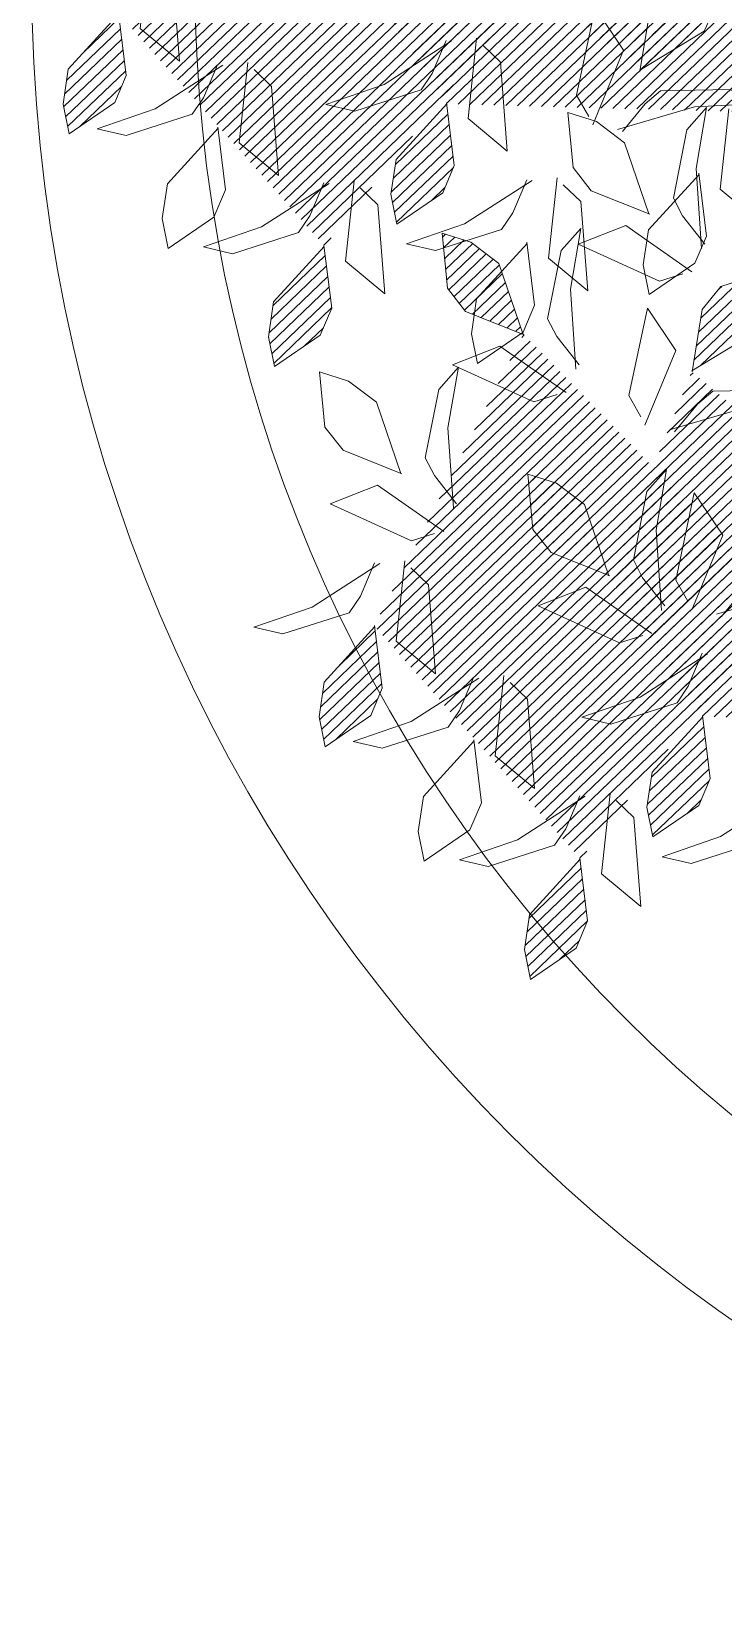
# Model space of a CAD drawing. Header units: millimetres. Extents: x 29001 to 40804, y -8833 to -5892.
# Drawn here: x 29831.04 to 29839.52, y -8603.44 to -8584.09 of the extents above; entities that cross this region are included whole.
import ezdxf

# ---------------------------------------------------------------- set-up
doc = ezdxf.new("R2010")
doc.units = ezdxf.units.MM
doc.layers.get('0').update_dxf_attribs({"lineweight": 0})
doc.layers.get('Defpoints').update_dxf_attribs({"lineweight": 0})
doc.layers.add('250', color=250, linetype='Continuous', lineweight=0)
doc.layers.add('saksı', color=180, linetype='Continuous', lineweight=0)
doc.styles.add('AUTOBAN', font='')
doc.styles.get('AUTOBAN').set_extended_font_data('Helvetica Normal Tr')
doc.dimstyles.new('AUTO_DIM_1-20', dxfattribs={"dimtxt": 4, "dimasz": 0.75, "dimexe": 2, "dimexo": 10, "dimgap": 0.2, "dimtad": 1, "dimdec": 0, "dimrnd": 0.5, "dimdsep": 46, "dimtxsty": 'AUTOBAN', "dimblk": 'ARCHTICK', "dimcen": 2, "dimclrd": 256, "dimclre": 256, "dimclrt": 256, "dimadec": 0, "dimazin": 0, "dimtfac": 1, "dimtdec": 0, "dimtix": 1, "dimtofl": 0, "dimtmove": 1, "dimatfit": 3, "dimfxl": 1, "dimtolj": 1, "dimtzin": 0, "dimlwd": -1, "dimlwe": -1, "dimarcsym": 0})
pattern_1 = [(45, (-1654802.367715, 54993.529817), (-0.0105615167031, 0.0105615167031), [])]
pattern_2 = [(45, (-1654802.840952, 54994.59927), (-0.0105615167031, 0.0105615167031), [])]

# ---------------------------------------------------------------- blocks, each defined once
blk = doc.blocks.new('U1')
at = {"lineweight": 0}
h = blk.add_hatch(dxfattribs=at)
h.set_pattern_fill('ANSI31', color=63, scale=0.11949, style=0)
h.set_pattern_definition(pattern_2)
edge = h.paths.add_edge_path()
edge.add_line((-2359704.2303, 78420.6985), (-2359704.2144, 78420.8088))
edge.add_line((-2359704.2144, 78420.8088), (-2359704.1824, 78420.8496))
edge.add_line((-2359704.1824, 78420.8496), (-2359704.0901, 78420.8815))
edge.add_line((-2359704.0901, 78420.8815), (-2359704.0936, 78420.8283))
edge.add_line((-2359704.0936, 78420.8283), (-2359704.1185, 78420.7715))
edge.add_line((-2359704.1185, 78420.7715), (-2359704.2304, 78420.7005))
edge.add_line((-2359704.5112, 78420.918), (-2359704.4952, 78421.0282))
edge.add_line((-2359704.4952, 78421.0282), (-2359704.4633, 78421.069))
edge.add_line((-2359704.4633, 78421.069), (-2359704.371, 78421.101))
edge.add_line((-2359704.371, 78421.101), (-2359704.3745, 78421.0477))
edge.add_line((-2359704.3745, 78421.0477), (-2359704.3994, 78420.991))
edge.add_line((-2359704.3994, 78420.991), (-2359704.5112, 78420.92))
edge.add_line((-2359704.8976, 78421.3), (-2359705.0019, 78421.3393))
edge.add_line((-2359705.0019, 78421.3393), (-2359705.0348, 78421.3793))
edge.add_line((-2359705.0348, 78421.3793), (-2359705.0461, 78421.4764))
edge.add_line((-2359705.0461, 78421.4764), (-2359704.9949, 78421.4614))
edge.add_line((-2359704.9949, 78421.4614), (-2359704.9448, 78421.4249))
edge.add_line((-2359704.9448, 78421.4249), (-2359704.8996, 78421.3004))
edge.add_line((-2359705.1509, 78420.7831), (-2359705.1351, 78420.6729))
edge.add_line((-2359705.1351, 78420.6729), (-2359705.1542, 78420.6247))
edge.add_line((-2359705.1542, 78420.6247), (-2359705.2338, 78420.568))
edge.add_line((-2359705.2338, 78420.568), (-2359705.2454, 78420.6201))
edge.add_line((-2359705.2454, 78420.6201), (-2359705.2376, 78420.6816))
edge.add_line((-2359705.2376, 78420.6816), (-2359705.1503, 78420.7812))
edge.add_line((-2359704.7805, 78420.381), (-2359704.7647, 78420.2707))
edge.add_line((-2359704.7647, 78420.2707), (-2359704.7839, 78420.2226))
edge.add_line((-2359704.7839, 78420.2226), (-2359704.8634, 78420.1659))
edge.add_line((-2359704.8634, 78420.1659), (-2359704.875, 78420.218))
edge.add_line((-2359704.875, 78420.218), (-2359704.8672, 78420.2795))
edge.add_line((-2359704.8672, 78420.2795), (-2359704.7799, 78420.3791))
edge.add_line((-2359704.0101, 78421.3817), (-2359703.9942, 78421.492))
edge.add_line((-2359703.9942, 78421.492), (-2359703.9622, 78421.5328))
edge.add_line((-2359703.9622, 78421.5328), (-2359703.8699, 78421.5647))
edge.add_line((-2359703.8699, 78421.5647), (-2359703.8734, 78421.5115))
edge.add_line((-2359703.8734, 78421.5115), (-2359703.8983, 78421.4547))
edge.add_line((-2359703.8983, 78421.4547), (-2359704.0101, 78421.3837))
at = {"lineweight": 0, "true_color": 0x6c822b}
h = blk.add_hatch(dxfattribs=at)
h.set_pattern_fill('ANSI31', color=67, scale=0.11949, style=0)
h.set_pattern_definition(pattern_2)
edge = h.paths.add_edge_path()
edge.add_line((-2359704.6007, 78421.2411), (-2359704.5847, 78421.3513))
edge.add_line((-2359704.5847, 78421.3513), (-2359704.5528, 78421.3921))
edge.add_line((-2359704.5528, 78421.3921), (-2359704.4605, 78421.4241))
edge.add_line((-2359704.4605, 78421.4241), (-2359704.464, 78421.3708))
edge.add_line((-2359704.464, 78421.3708), (-2359704.4889, 78421.314))
edge.add_line((-2359704.4889, 78421.314), (-2359704.6007, 78421.243))
edge.add_line((-2359704.738, 78420.8788), (-2359704.8422, 78420.9181))
edge.add_line((-2359704.8422, 78420.9181), (-2359704.8752, 78420.9581))
edge.add_line((-2359704.8752, 78420.9581), (-2359704.8865, 78421.0551))
edge.add_line((-2359704.8865, 78421.0551), (-2359704.8353, 78421.0402))
edge.add_line((-2359704.8353, 78421.0402), (-2359704.7852, 78421.0037))
edge.add_line((-2359704.7852, 78421.0037), (-2359704.7399, 78420.8792))
edge.add_line((-2359704.5698, 78420.6363), (-2359704.554, 78420.5261))
edge.add_line((-2359704.554, 78420.5261), (-2359704.5731, 78420.4779))
edge.add_line((-2359704.5731, 78420.4779), (-2359704.6527, 78420.4212))
edge.add_line((-2359704.6527, 78420.4212), (-2359704.6643, 78420.4733))
edge.add_line((-2359704.6643, 78420.4733), (-2359704.6565, 78420.5348))
edge.add_line((-2359704.6565, 78420.5348), (-2359704.5692, 78420.6344))
edge.add_line((-2359703.8354, 78420.6299), (-2359703.8196, 78420.5197))
edge.add_line((-2359703.8196, 78420.5197), (-2359703.8388, 78420.4715))
edge.add_line((-2359703.8388, 78420.4715), (-2359703.9183, 78420.4148))
edge.add_line((-2359703.9183, 78420.4148), (-2359703.93, 78420.4669))
edge.add_line((-2359703.93, 78420.4669), (-2359703.9221, 78420.5284))
edge.add_line((-2359703.9221, 78420.5284), (-2359703.8348, 78420.628))
at = {"lineweight": 0}
h = blk.add_hatch(dxfattribs=at)
h.set_pattern_fill('ANSI31', color=63, scale=0.11949, style=0)
h.set_pattern_definition(pattern_1)
edge = h.paths.add_edge_path()
edge.add_line((-2359703.7571, 78419.6291), (-2359703.7411, 78419.7393))
edge.add_line((-2359703.7411, 78419.7393), (-2359703.7092, 78419.7801))
edge.add_line((-2359703.7092, 78419.7801), (-2359703.6169, 78419.8121))
edge.add_line((-2359703.6169, 78419.8121), (-2359703.6204, 78419.7588))
edge.add_line((-2359703.6204, 78419.7588), (-2359703.6453, 78419.702))
edge.add_line((-2359703.6453, 78419.702), (-2359703.7571, 78419.6311))
edge.add_line((-2359704.0379, 78419.8485), (-2359704.022, 78419.9588))
edge.add_line((-2359704.022, 78419.9588), (-2359703.9901, 78419.9996))
edge.add_line((-2359703.9901, 78419.9996), (-2359703.8977, 78420.0315))
edge.add_line((-2359703.8977, 78420.0315), (-2359703.9013, 78419.9783))
edge.add_line((-2359703.9013, 78419.9783), (-2359703.9261, 78419.9215))
edge.add_line((-2359703.9261, 78419.9215), (-2359704.038, 78419.8505))
edge.add_line((-2359704.4244, 78420.2306), (-2359704.5286, 78420.2699))
edge.add_line((-2359704.5286, 78420.2699), (-2359704.5616, 78420.3099))
edge.add_line((-2359704.5616, 78420.3099), (-2359704.5729, 78420.4069))
edge.add_line((-2359704.5729, 78420.4069), (-2359704.5217, 78420.392))
edge.add_line((-2359704.5217, 78420.392), (-2359704.4716, 78420.3555))
edge.add_line((-2359704.4716, 78420.3555), (-2359704.4263, 78420.231))
edge.add_line((-2359704.6776, 78419.7137), (-2359704.6618, 78419.6034))
edge.add_line((-2359704.6618, 78419.6034), (-2359704.681, 78419.5552))
edge.add_line((-2359704.681, 78419.5552), (-2359704.7606, 78419.4985))
edge.add_line((-2359704.7606, 78419.4985), (-2359704.7722, 78419.5506))
edge.add_line((-2359704.7722, 78419.5506), (-2359704.7643, 78419.6121))
edge.add_line((-2359704.7643, 78419.6121), (-2359704.6771, 78419.7118))
edge.add_line((-2359704.3073, 78419.3115), (-2359704.2915, 78419.2013))
edge.add_line((-2359704.2915, 78419.2013), (-2359704.3106, 78419.1531))
edge.add_line((-2359704.3106, 78419.1531), (-2359704.3902, 78419.0964))
edge.add_line((-2359704.3902, 78419.0964), (-2359704.4018, 78419.1485))
edge.add_line((-2359704.4018, 78419.1485), (-2359704.394, 78419.21))
edge.add_line((-2359704.394, 78419.21), (-2359704.3067, 78419.3097))
edge.add_line((-2359703.5369, 78420.3123), (-2359703.5209, 78420.4225))
edge.add_line((-2359703.5209, 78420.4225), (-2359703.489, 78420.4633))
edge.add_line((-2359703.489, 78420.4633), (-2359703.3966, 78420.4953))
edge.add_line((-2359703.3966, 78420.4953), (-2359703.4002, 78420.442))
edge.add_line((-2359703.4002, 78420.442), (-2359703.4251, 78420.3853))
edge.add_line((-2359703.4251, 78420.3853), (-2359703.5369, 78420.3143))
h = blk.add_hatch(dxfattribs=at)
h.set_pattern_fill('ANSI31', color=41, scale=0.11949, style=0)
h.set_pattern_definition(pattern_1)
edge = h.paths.add_edge_path()
edge.add_line((-2359704.1274, 78420.1716), (-2359704.1115, 78420.2819))
edge.add_line((-2359704.1115, 78420.2819), (-2359704.0795, 78420.3227))
edge.add_line((-2359704.0795, 78420.3227), (-2359703.9872, 78420.3546))
edge.add_line((-2359703.9872, 78420.3546), (-2359703.9908, 78420.3014))
edge.add_line((-2359703.9908, 78420.3014), (-2359704.0156, 78420.2446))
edge.add_line((-2359704.0156, 78420.2446), (-2359704.1275, 78420.1736))
edge.add_line((-2359704.2648, 78419.8093), (-2359704.369, 78419.8486))
edge.add_line((-2359704.369, 78419.8486), (-2359704.402, 78419.8886))
edge.add_line((-2359704.402, 78419.8886), (-2359704.4133, 78419.9857))
edge.add_line((-2359704.4133, 78419.9857), (-2359704.362, 78419.9707))
edge.add_line((-2359704.362, 78419.9707), (-2359704.3119, 78419.9342))
edge.add_line((-2359704.3119, 78419.9342), (-2359704.2667, 78419.8097))
edge.add_line((-2359704.0966, 78419.5669), (-2359704.0807, 78419.4566))
edge.add_line((-2359704.0807, 78419.4566), (-2359704.0999, 78419.4084))
edge.add_line((-2359704.0999, 78419.4084), (-2359704.1795, 78419.3517))
edge.add_line((-2359704.1795, 78419.3517), (-2359704.1911, 78419.4038))
edge.add_line((-2359704.1911, 78419.4038), (-2359704.1832, 78419.4653))
edge.add_line((-2359704.1832, 78419.4653), (-2359704.096, 78419.565))
edge.add_line((-2359703.3622, 78419.5605), (-2359703.3464, 78419.4502))
edge.add_line((-2359703.3464, 78419.4502), (-2359703.3655, 78419.402))
edge.add_line((-2359703.3655, 78419.402), (-2359703.4451, 78419.3454))
edge.add_line((-2359703.4451, 78419.3454), (-2359703.4567, 78419.3974))
edge.add_line((-2359703.4567, 78419.3974), (-2359703.4489, 78419.4589))
edge.add_line((-2359703.4489, 78419.4589), (-2359703.3616, 78419.5586))
at = {"color": 67, "lineweight": 0, "true_color": 0x6c822b}
for points in [[(-2359704.2303, 78420.6985), (-2359704.2144, 78420.8088), (-2359704.1824, 78420.8496), (-2359704.0901, 78420.8815), (-2359704.0936, 78420.8283), (-2359704.1185, 78420.7715), (-2359704.2304, 78420.7005)], [(-2359704.3187, 78420.6176), (-2359704.3408, 78420.6544), (-2359704.3113, 78420.8089), (-2359704.2598, 78420.7353), (-2359704.3113, 78420.6028)], [(-2359704.5725, 78420.7463), (-2359704.5959, 78420.6876), (-2359704.615, 78420.658), (-2359704.731, 78420.6183), (-2359704.7823, 78420.6291), (-2359704.6804, 78420.6665), (-2359704.563, 78420.7454)], [(-2359704.5079, 78420.7389), (-2359704.4763, 78420.7098), (-2359704.4609, 78420.5532), (-2359704.5311, 78420.6093), (-2359704.5191, 78420.751)], [(-2359704.2588, 78420.5923), (-2359704.2197, 78420.6419), (-2359704.1931, 78420.665), (-2359704.0706, 78420.6703), (-2359704.0244, 78420.6455), (-2359704.1327, 78420.6384), (-2359704.2676, 78420.5958)], [(-2359704.2073, 78420.4476), (-2359704.3115, 78420.4869), (-2359704.3445, 78420.5269), (-2359704.3558, 78420.6239), (-2359704.3046, 78420.609), (-2359704.2545, 78420.5725), (-2359704.2092, 78420.448)], [(-2359704.1096, 78420.3969), (-2359704.1497, 78420.4458), (-2359704.1665, 78420.4767), (-2359704.1454, 78420.5975), (-2359704.1112, 78420.6373), (-2359704.1275, 78420.53), (-2359704.115, 78420.389)], [(-2359704.0609, 78420.624), (-2359704.0293, 78420.595), (-2359704.0139, 78420.4383), (-2359704.0842, 78420.4944), (-2359704.0721, 78420.6361)], [(-2359704.4256, 78420.5038), (-2359704.4491, 78420.4451), (-2359704.4681, 78420.4154), (-2359704.5841, 78420.3757), (-2359704.6354, 78420.3866), (-2359704.5335, 78420.4239), (-2359704.4161, 78420.5029)], [(-2359704.361, 78420.4964), (-2359704.3294, 78420.4673), (-2359704.3141, 78420.3107), (-2359704.3843, 78420.3668), (-2359704.3722, 78420.5084)], [(-2359704.1228, 78420.5214), (-2359704.107, 78420.4112), (-2359704.1261, 78420.363), (-2359704.2057, 78420.3063), (-2359704.2173, 78420.3584), (-2359704.2095, 78420.4199), (-2359704.1222, 78420.5195)], [(-2359704.7186, 78420.4836), (-2359704.687, 78420.4545), (-2359704.6717, 78420.2979), (-2359704.7419, 78420.354), (-2359704.7298, 78420.4957)], [(-2359704.3267, 78420.1799), (-2359704.3669, 78420.2288), (-2359704.3837, 78420.2597), (-2359704.3625, 78420.3805), (-2359704.3283, 78420.4202), (-2359704.3447, 78420.313), (-2359704.3321, 78420.172)], [(-2359704.1473, 78420.3439), (-2359704.188, 78420.3302), (-2359704.3326, 78420.3923), (-2359704.2496, 78420.4268), (-2359704.1313, 78420.3479)], [(-2359704.4244, 78420.2306), (-2359704.5286, 78420.2699), (-2359704.5616, 78420.3099), (-2359704.5729, 78420.4069), (-2359704.5217, 78420.392), (-2359704.4716, 78420.3555), (-2359704.4263, 78420.231)], [(-2359704.4229, 78420.3938), (-2359704.4071, 78420.2835), (-2359704.4263, 78420.2353), (-2359704.5058, 78420.1786), (-2359704.5174, 78420.2307), (-2359704.5096, 78420.2922), (-2359704.4223, 78420.3919)], [(-2359704.1274, 78420.1716), (-2359704.1115, 78420.2819), (-2359704.0795, 78420.3227), (-2359703.9872, 78420.3546), (-2359703.9908, 78420.3014), (-2359704.0156, 78420.2446), (-2359704.1275, 78420.1736)], [(-2359704.2158, 78420.0907), (-2359704.2379, 78420.1275), (-2359704.2084, 78420.282), (-2359704.1569, 78420.2084), (-2359704.2084, 78420.0759)], [(-2359704.3644, 78420.1269), (-2359704.4051, 78420.1132), (-2359704.5497, 78420.1753), (-2359704.4667, 78420.2097), (-2359704.3484, 78420.1309)], [(-2359704.5375, 78419.931), (-2359704.5776, 78419.9798), (-2359704.5944, 78420.0108), (-2359704.5732, 78420.1316), (-2359704.539, 78420.1713), (-2359704.5554, 78420.064), (-2359704.5429, 78419.9231)], [(-2359704.1559, 78420.0653), (-2359704.1168, 78420.115), (-2359704.0902, 78420.1381), (-2359703.9677, 78420.1434), (-2359703.9215, 78420.1186), (-2359704.0298, 78420.1115), (-2359704.1648, 78420.0689)], [(-2359704.2648, 78419.8093), (-2359704.369, 78419.8486), (-2359704.402, 78419.8886), (-2359704.4133, 78419.9857), (-2359704.362, 78419.9707), (-2359704.3119, 78419.9342), (-2359704.2667, 78419.8097)], [(-2359704.1671, 78419.7586), (-2359704.2072, 78419.8075), (-2359704.224, 78419.8385), (-2359704.2028, 78419.9593), (-2359704.1686, 78419.999), (-2359704.185, 78419.8917), (-2359704.1725, 78419.7507)], [(-2359704.1263, 78419.7676), (-2359704.1484, 78419.8044), (-2359704.119, 78419.9589), (-2359704.0674, 78419.8853), (-2359704.119, 78419.7529)], [(-2359704.6157, 78419.8163), (-2359704.5841, 78419.7872), (-2359704.5688, 78419.6306), (-2359704.639, 78419.6867), (-2359704.6269, 78419.8283)], [(-2359704.0664, 78419.7423), (-2359704.0273, 78419.792), (-2359704.0007, 78419.815), (-2359703.8782, 78419.8203), (-2359703.832, 78419.7955), (-2359703.9403, 78419.7884), (-2359704.0753, 78419.7458)], [(-2359704.2047, 78419.7056), (-2359704.2454, 78419.6919), (-2359704.39, 78419.754), (-2359704.307, 78419.7885), (-2359704.1888, 78419.7096)], [(-2359704.0992, 78419.6768), (-2359704.1227, 78419.6182), (-2359704.1417, 78419.5885), (-2359704.2578, 78419.5488), (-2359704.3091, 78419.5597), (-2359704.2072, 78419.597), (-2359704.0897, 78419.6759)], [(-2359704.0966, 78419.5669), (-2359704.0807, 78419.4566), (-2359704.0999, 78419.4084), (-2359704.1795, 78419.3517), (-2359704.1911, 78419.4038), (-2359704.1832, 78419.4653), (-2359704.096, 78419.565)]]:
    blk.add_lwpolyline(points, dxfattribs=at)
at = {"color": 63, "lineweight": 0}
for points in [[(-2359705.1509, 78420.7831), (-2359705.1351, 78420.6729), (-2359705.1542, 78420.6247), (-2359705.2338, 78420.568), (-2359705.2454, 78420.6201), (-2359705.2376, 78420.6816), (-2359705.1503, 78420.7812)], [(-2359704.5698, 78420.6363), (-2359704.554, 78420.5261), (-2359704.5731, 78420.4779), (-2359704.6527, 78420.4212), (-2359704.6643, 78420.4733), (-2359704.6565, 78420.5348), (-2359704.5692, 78420.6344)], [(-2359704.4369, 78419.6184), (-2359704.4053, 78419.5893), (-2359704.39, 78419.4327), (-2359704.4602, 78419.4888), (-2359704.4481, 78419.6304)]]:
    blk.add_lwpolyline(points, dxfattribs=at)
at = {"layer": '250', "lineweight": 0}
for points in [[(-2359705.0889, 78420.8857), (-2359705.0574, 78420.8566), (-2359705.042, 78420.7), (-2359705.1122, 78420.7561), (-2359705.1002, 78420.8978)], [(-2359704.9101, 78420.6879), (-2359704.8786, 78420.6588), (-2359704.8632, 78420.5022), (-2359704.9334, 78420.5583), (-2359704.9214, 78420.6999)], [(-2359704.9748, 78420.6952), (-2359704.9982, 78420.6365), (-2359705.0173, 78420.6069), (-2359705.1333, 78420.5672), (-2359705.1846, 78420.578), (-2359705.0827, 78420.6154), (-2359704.9653, 78420.6943)], [(-2359704.9721, 78420.5852), (-2359704.9563, 78420.475), (-2359704.9754, 78420.4268), (-2359705.055, 78420.3701), (-2359705.0666, 78420.4222), (-2359705.0588, 78420.4837), (-2359704.9715, 78420.5834)], [(-2359704.7832, 78420.491), (-2359704.8067, 78420.4323), (-2359704.8257, 78420.4027), (-2359704.9417, 78420.363), (-2359704.993, 78420.3738), (-2359704.8911, 78420.4112), (-2359704.7737, 78420.4901)], [(-2359704.7805, 78420.381), (-2359704.7647, 78420.2707), (-2359704.7839, 78420.2226), (-2359704.8634, 78420.1659), (-2359704.875, 78420.218), (-2359704.8672, 78420.2795), (-2359704.7799, 78420.3791)], [(-2359704.6351, 78419.9817), (-2359704.7393, 78420.021), (-2359704.7723, 78420.061), (-2359704.7836, 78420.158), (-2359704.7324, 78420.1431), (-2359704.6823, 78420.1066), (-2359704.6371, 78419.982)], [(-2359704.5751, 78419.8779), (-2359704.6158, 78419.8643), (-2359704.7604, 78419.9263), (-2359704.6774, 78419.9608), (-2359704.5591, 78419.8819)], [(-2359704.6803, 78419.8237), (-2359704.7038, 78419.765), (-2359704.7228, 78419.7353), (-2359704.8389, 78419.6956), (-2359704.8902, 78419.7065), (-2359704.7883, 78419.7438), (-2359704.6708, 78419.8227)], [(-2359704.6776, 78419.7137), (-2359704.6618, 78419.6034), (-2359704.681, 78419.5552), (-2359704.7606, 78419.4985), (-2359704.7722, 78419.5506), (-2359704.7643, 78419.6121), (-2359704.6771, 78419.7118)], [(-2359704.5015, 78419.6258), (-2359704.525, 78419.5671), (-2359704.544, 78419.5374), (-2359704.6601, 78419.4978), (-2359704.7114, 78419.5086), (-2359704.6095, 78419.546), (-2359704.492, 78419.6249)], [(-2359704.4988, 78419.5158), (-2359704.483, 78419.4055), (-2359704.5022, 78419.3574), (-2359704.5818, 78419.3007), (-2359704.5934, 78419.3528), (-2359704.5855, 78419.4143), (-2359704.4983, 78419.5139)], [(-2359704.31, 78419.4215), (-2359704.3334, 78419.3628), (-2359704.3525, 78419.3332), (-2359704.4685, 78419.2935), (-2359704.5198, 78419.3043), (-2359704.4179, 78419.3417), (-2359704.3004, 78419.4206)], [(-2359704.2453, 78419.4142), (-2359704.2138, 78419.3851), (-2359704.1984, 78419.2285), (-2359704.2686, 78419.2845), (-2359704.2566, 78419.4262)], [(-2359703.9524, 78419.4343), (-2359703.9758, 78419.3756), (-2359703.9949, 78419.346), (-2359704.1109, 78419.3063), (-2359704.1622, 78419.3171), (-2359704.0603, 78419.3545), (-2359703.9429, 78419.4334)], [(-2359704.3073, 78419.3115), (-2359704.2915, 78419.2013), (-2359704.3106, 78419.1531), (-2359704.3902, 78419.0964), (-2359704.4018, 78419.1485), (-2359704.394, 78419.21), (-2359704.3067, 78419.3097)]]:
    blk.add_lwpolyline(points, dxfattribs=at)
blk = doc.blocks.new('_ArchTick')
at = {"color": 0, "linetype": 'ByBlock', "const_width": 0.15}
blk.add_lwpolyline([(-0.5, -0.5), (0.5, 0.5)], dxfattribs=at)
blk = doc.blocks.new('*D149')
at = {"transparency": 16777216}
for p, q in [((724.99, -2235.906), (718.024, -2245.475)), ((706.253, -2263.645), (706.253, -2259.645)), ((704.253, -2261.645), (708.253, -2261.645))]:
    blk.add_line(p, q, dxfattribs=at)
at = {"layer": 'Defpoints', "color": 0, "transparency": 16777216}
for p in [(718.024, -2245.475), (694.482, -2277.814)]:
    blk.add_point(p, dxfattribs=at)
at = {"transparency": 16777216, "xscale": 0.75, "yscale": 0.75, "zscale": 0.75, "rotation": 233.9461711948495}
blk.add_blockref('_ArchTick', (718.024, -2245.475), dxfattribs=at)
at = {"transparency": 16777216, "insert": (720.09, -2238.731), "char_height": 4, "attachment_point": 5, "rotation": 53.9462, "style": 'AUTOBAN'}
blk.add_mtext('\\A1;∅40', dxfattribs=at)
blk = doc.blocks.new('MOBİLYALAR')
at = {"layer": 'saksı'}
for radius in [20, 18]:
    blk.add_circle((706.253, -2261.645), radius, dxfattribs=at)
at = {"lineweight": 0, "extrusion": (-7.374e-13, 3.02e-14, -1), "xscale": -6.952506840120365, "yscale": 6.9525068401204, "zscale": 6.952506840120427, "rotation": 1.175259469639318}
blk.add_blockref('U1', (-16391919.403, -883864.344), dxfattribs=at)
dim = blk.add_diameter_dim_2p(p1=(694.482, -2277.814), p2=(718.024, -2245.475), dimstyle='AUTO_DIM_1-20')
dim.commit()
dim.dimension.update_dxf_attribs({"geometry": '*D149', "text_midpoint": (720.09, -2238.731)})

msp = doc.modelspace()

# ---------------------------------------------------------------- block references
at = {"color": 6}
msp.add_blockref('MOBİLYALAR', (29144.792, -6321.799), dxfattribs=at)

doc.saveas('drawing.dxf')
